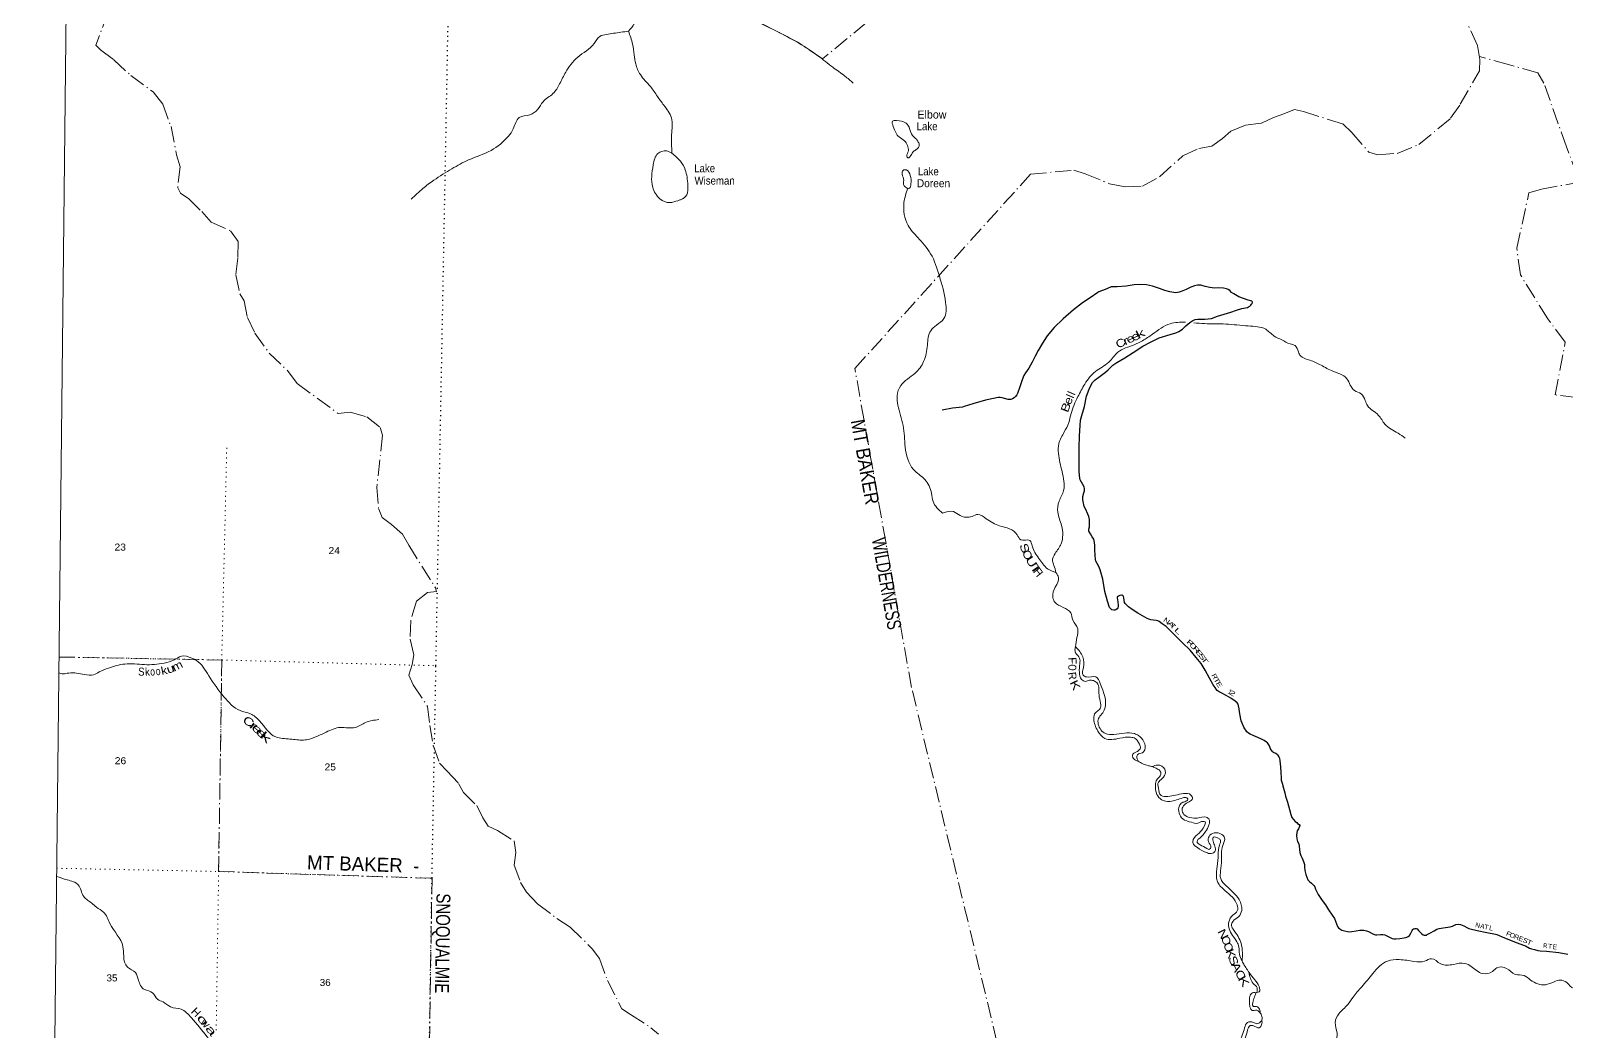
# Model space of a CAD drawing. Header units: feet. Extents: x -244583 to 4, y 367440 to 553773.
# Drawn here: x -244583 to -206199, y 423577 to 448582 of the extents above; entities that cross this region are included whole.
import ezdxf
from ezdxf.enums import TextEntityAlignment as Align

# ---------------------------------------------------------------- set-up
doc = ezdxf.new("R2010")
doc.units = ezdxf.units.FT
doc.header["$LTSCALE"] = 80
doc.linetypes.add('DOT_DASHED', pattern=[7.7, 5, -1.2, 0.3, -1.2])
doc.linetypes.add('DOTTED', pattern=[1.5, 0.3, -1.2])
for name, color, linetype, lineweight in [('29', 7, 'Continuous', 25), ('39', 7, 'Continuous', 13), ('4', 7, 'Continuous', 13), ('44', 7, 'DOT_DASHED', 13), ('6', 7, 'DOTTED', 25), ('7', 7, 'DOTTED', 13)]:
    doc.layers.add(name, color=color, linetype=linetype, lineweight=lineweight)
doc.layers.add('30', color=7, linetype='Continuous')
doc.layers.add('41', color=7, linetype='Continuous')

msp = doc.modelspace()

# ---------------------------------------------------------------- linework, layer by layer
at = {"layer": '29'}
for points in [[(-215784.03, 442078.61), (-215877.47, 442044.46), (-215959.97, 442035.45), (-216011.93, 442038.59), (-216106.34, 442054.28), (-216229.98, 442089.46), (-216369.97, 442139.07), (-216540.5, 442200.47), (-216692.01, 442231.97), (-216834.51, 442240.97), (-216997.08, 442233.46), (-217202.46, 442200.69), (-217422.54, 442182.46), (-217533.54, 442183.96), (-217575.23, 442178.25), (-217595.05, 442173.46), (-217727.33, 442111.1), (-217886.06, 442054.96), (-217909.79, 442043.06), (-218102.97, 441904.57), (-218289.65, 441777.99), (-218514.25, 441610.32), (-218771.41, 441383.16), (-218997.76, 441169), (-219173.64, 440952.95), (-219295.68, 440771.32), (-219403.59, 440589.15), (-219473.58, 440448.06), (-219554.11, 440295.23), (-219634.49, 440146.44), (-219715.67, 440030.06), (-219756.64, 439963.85), (-219800.92, 439859.19), (-219856.2, 439679.09), (-219920.81, 439519.59), (-219937.55, 439483), (-219968.61, 439441.76), (-219999.74, 439409.2), (-220039.16, 439382.35), (-220082.15, 439367.77), (-220121.15, 439363.81), (-220148.91, 439366.22), (-220301.03, 439406.35), (-220347.67, 439414.81), (-220399.78, 439414.1), (-220515.82, 439392.15), (-220717.63, 439347.1), (-221034.37, 439255.76), (-221247.71, 439186.8), (-221288.21, 439177.8), (-221543.85, 439145.34), (-221798.13, 439102.26)], [(-218268.91, 436780.6), (-218272.57, 436798.01), (-218282.07, 436872.18), (-218282.3, 436915.77), (-218280.57, 436944.18), (-218255.69, 437032.17), (-218243.7, 437082.33), (-218240.07, 437130.19), (-218250, 437183.77), (-218282.11, 437243.67), (-218318.33, 437301.71), (-218352.57, 437359.7), (-218361.49, 437390.37), (-218375.15, 437564.95), (-218378.12, 437862.61), (-218377.05, 438160.12), (-218370, 438455.37), (-218354.15, 438715.89), (-218339.04, 438848.92), (-218312.36, 438967.34), (-218245.4, 439189.5), (-218191.19, 439448.58), (-218128.15, 439620.28), (-218075.05, 439729.82), (-218039.01, 439786.96), (-218010.55, 439824.32), (-217973.63, 439859.4), (-217884.33, 439922.84), (-217815.67, 439974.92), (-217715.03, 440044.83), (-217646.85, 440110.27), (-217533.53, 440221.39), (-217433.98, 440288.49), (-217235.5, 440406.54), (-217024.45, 440536.25), (-216781.91, 440697.17), (-216596.22, 440797.48), (-216371.88, 440904.43), (-216103.81, 440991.52), (-215960.77, 441032.71), (-215883.45, 441067.89), (-215795.73, 441121.64), (-215707.69, 441205.38), (-215609.63, 441286.71), (-215530.95, 441336.38), (-215473.94, 441361.9), (-215407.93, 441375.4), (-215230.47, 441371.65), (-215148.42, 441378.4), (-215063.89, 441393.74), (-214918.3, 441448.99), (-214750.66, 441499.37), (-214587.05, 441549.91), (-214441.61, 441601.12), (-214312.93, 441636.77), (-214170.27, 441667.85), (-214138.88, 441679.94), (-214112.54, 441698.07), (-214081.87, 441723.44), (-214065.37, 441744.44), (-214053.29, 441768.71), (-214044, 441800.75), (-214048.87, 441814.94), (-214062.37, 441825.44), (-214087.87, 441832.94), (-214147.21, 441851.18), (-214380.72, 441930.79), (-214469.88, 441978.67), (-214513.3, 442006.61), (-214564.56, 442040.92), (-214609.32, 442087.14), (-214648.78, 442112.91), (-214690.56, 442130.67), (-214766.81, 442145.68), (-214883.65, 442156.14), (-214988.91, 442151.99), (-215110.93, 442161.46), (-215229.92, 442193.43), (-215337.44, 442219.96), (-215418.44, 442225.96), (-215496.13, 442209.49), (-215580.33, 442174.2), (-215697.46, 442116.46), (-215784.03, 442078.61)], [(-217613.29, 434170.23), (-217665.52, 434323.56), (-217731.62, 434571.4), (-217786.84, 434877.1), (-217850.03, 435106.6), (-217886.03, 435193.6), (-217927.92, 435264.95), (-217958.04, 435322.61), (-217970.47, 435369.78), (-217977.07, 435463.14), (-217983.33, 435619.23), (-217981.56, 435720.37), (-217988.84, 435795.54), (-218012.27, 435871.31), (-218048.19, 435937.43), (-218096, 436010.07), (-218131.92, 436076.19), (-218136.56, 436102.64), (-218132.19, 436122.75), (-218119.82, 436183.01), (-218114.31, 436275.91), (-218118.89, 436369.2), (-218132.06, 436443.16), (-218156.34, 436502.17), (-218220.19, 436632.09), (-218247.57, 436690.67), (-218258.85, 436732.72), (-218268.91, 436780.6)], [(-213414.19, 430485.38), (-213463.14, 430520.78), (-213516.88, 430543.03), (-213541.84, 430564.38), (-213553.86, 430580.86), (-213590.09, 430638.89), (-213621.89, 430706.88), (-213650.2, 430760.57), (-213664.84, 430781.89), (-213689.96, 430804.74), (-213747.21, 430841.3), (-213813.63, 430876.01), (-213913.19, 430916.18), (-214024.48, 430966.92), (-214100.04, 431000.12), (-214143.37, 431027.9), (-214180.87, 431063.91), (-214211.53, 431099.44), (-214236.37, 431137.41), (-214259.1, 431178.14), (-214302.37, 431273.92), (-214321.87, 431333.93), (-214333.87, 431375.93), (-214351.87, 431465.93), (-214365.37, 431561.94), (-214373.22, 431637.85), (-214388.65, 431711.3), (-214401.37, 431747.95), (-214426.87, 431783.95), (-214479.35, 431826.03), (-214587.7, 431900.94), (-214702.42, 431968), (-214827.23, 432035.43), (-214876.89, 432059.96), (-214923.4, 432092.96), (-214954.9, 432128.96), (-214980.04, 432164.64), (-215027.85, 432237.28), (-215116.57, 432404.57), (-215222.46, 432598.81), (-215329.27, 432768.8), (-215454.93, 432921.28), (-215601.65, 433104.91), (-215790.99, 433284.07), (-215991.76, 433481.87), (-216202.16, 433692.19), (-216300.66, 433760.66), (-216375.46, 433819.53), (-216406.96, 433836.03), (-216447.46, 433846.53), (-216519.47, 433849.53), (-216587.98, 433860.5), (-216633.47, 433873.54), (-216679.77, 433892.29), (-216794.56, 433957.32), (-216907.26, 434024.3), (-217049.4, 434114.65), (-217141.76, 434184.92), (-217194.54, 434232.07), (-217224.5, 434271.06), (-217238.74, 434293.81), (-217250.82, 434348.92), (-217260.8, 434405.97), (-217268, 434443.57), (-217275.5, 434458.57), (-217286.63, 434471.71), (-217301, 434478.07), (-217318.7, 434478.98), (-217359.51, 434467.57), (-217392.51, 434454.07), (-217417.49, 434432.09), (-217424.01, 434422.57), (-217424.68, 434402), (-217418.01, 434367.07), (-217404.67, 434235.27), (-217400.28, 434190.57), (-217407.48, 434160.48), (-217424.54, 434136.83), (-217457.82, 434111.77), (-217482.51, 434101.55), (-217512.85, 434099.67), (-217556.8, 434113.46), (-217586.47, 434130.77), (-217602.52, 434151.05), (-217613.29, 434170.23)], [(-213414.19, 430485.38), (-213380.39, 430434.7), (-213368.79, 430403.36), (-213357.87, 430334.52), (-213344.26, 430182.9), (-213335.59, 430045.09), (-213326.82, 429911.33), (-213322.29, 429850.51), (-213304.56, 429773.83), (-213269.12, 429655.6), (-213237.24, 429534.78), (-213214.54, 429455.91), (-213169.91, 429301.03), (-213118.31, 429119.05), (-213085.05, 428994.8), (-213058.6, 428921.3), (-213021.59, 428865.75), (-212976.25, 428820.12), (-212938.58, 428790.85), (-212914.84, 428770.03), (-212873.36, 428740.53), (-212863.35, 428722.18), (-212866.12, 428698.01), (-212893.85, 428640.01), (-212923.45, 428588.14), (-212938.41, 428543.68), (-212942.56, 428471.25), (-212934.49, 428390.12), (-212918.03, 428320.91), (-212885.22, 428259.4), (-212876.59, 428200.51), (-212868.57, 428117.35), (-212856.26, 428044.2), (-212833.79, 427972.82), (-212801.18, 427903.22), (-212766.95, 427817.39), (-212744.44, 427748.03), (-212742.23, 427675.14), (-212731.55, 427591.12), (-212711.54, 427497.7), (-212687.82, 427426.93), (-212657.07, 427363.44), (-212621.73, 427322.1), (-212564.27, 427276.16), (-212508.01, 427222.44), (-212487.99, 427190.74), (-212464.63, 427125.68), (-212434.16, 427064.53), (-212397.4, 426998.87), (-212298.14, 426846.68), (-212215.94, 426739.42), (-212144.4, 426610.17), (-212048.72, 426476.28), (-211996.21, 426394.04), (-211965.83, 426328.28), (-211915.79, 426191.48), (-211894.1, 426161.45), (-211859.24, 426133.68), (-211810.69, 426106.4), (-211747.18, 426088.41), (-211667.22, 426071.37), (-211615.51, 426066.38), (-211563.72, 426069.7), (-211448.02, 426089.09), (-211356.77, 426100.99), (-211255.72, 426100.51), (-211191.78, 426091.4), (-211139.22, 426071.32), (-211031.51, 426014.02), (-210968.24, 425989.64), (-210933.2, 425984.64), (-210841.99, 425995.16), (-210786.4, 425994.65), (-210734.68, 425984.64), (-210671.16, 425956.53), (-210553.4, 425896.96), (-210509.48, 425884.54), (-210462.76, 425884.6), (-210361.45, 425894.23), (-210253.78, 425915.84), (-210184.75, 425928.29), (-210148.04, 425941.55), (-210118.94, 425973.2), (-210085.25, 426027), (-210049.14, 426096.93), (-210034.03, 426118.09), (-210015.85, 426134.55), (-209998.99, 426141.45), (-209975.2, 426143.66), (-209955.62, 426143.11), (-209928.27, 426133.56), (-209894.84, 426096.31), (-209853.86, 426053.03), (-209808.72, 426012.06), (-209772.97, 425986.89), (-209752.1, 425976.29), (-209728.78, 425975.68), (-209697.05, 425981.3), (-209673.74, 425994.55)], [(-209673.74, 425994.55), (-209591.77, 426039.06), (-209503.59, 426089.48), (-209431.93, 426126.15), (-209378.42, 426148.12), (-209330.12, 426156), (-209214.52, 426171.35), (-209102.92, 426188.82), (-209041.91, 426203.49), (-208996.76, 426230.7), (-208958.03, 426246.55), (-208896.3, 426253.22), (-208840.77, 426245.05), (-208762.85, 426214.85), (-208669.42, 426161.47), (-208639.03, 426149), (-208602.7, 426139.78), (-208428.05, 426099.25), (-208182.78, 426046.64), (-207965.42, 426001.32), (-207931.51, 425991.85), (-207743.51, 425912.33), (-207429.26, 425789.21), (-207264.76, 425729.41), (-207221.06, 425709.18), (-207117.3, 425656.03), (-207069.58, 425637.65), (-206990.9, 425618.5), (-206909.43, 425597.62), (-206856.17, 425590.88), (-206692.71, 425580.76), (-206388.45, 425542.87), (-206161.11, 425500.81)]]:
    msp.add_lwpolyline(points, dxfattribs=at)
at = {"layer": '39'}
msp.add_line((-213956.31, 424537.22), (-213937.5, 424547.02), dxfattribs=at)
for points in [[(-228538.72, 450088.82), (-228663.7, 449843.77), (-228862.12, 449553.25), (-228964.38, 449340.24), (-229172.71, 449195.6), (-229436.47, 448861.54), (-229581.37, 448635), (-229643, 448569.12)], [(-228538.72, 450088.82), (-228233.7, 449946.64), (-227934.86, 449796.45), (-227567.57, 449629.05), (-227198.21, 449465.67), (-226789.14, 449121.56), (-226409.89, 448810.28), (-226010.86, 448603.95), (-225481.55, 448326.86), (-224905.13, 447957.99), (-224533.62, 447669.09), (-224231.82, 447448.02), (-224026.29, 447274.93)], [(-229643, 448569.12), (-230011.59, 448517.96), (-230191.87, 448490.29), (-230358.35, 448440.15), (-230498.41, 448266.16), (-230909.91, 447918.11), (-231210.61, 447546.14), (-231362.56, 447254.94), (-231527.95, 447010.48), (-231777.61, 446805.74), (-231907.79, 446617.43), (-232103.85, 446482.73), (-232375.73, 446411.91), (-232519.44, 446130.7), (-232643.53, 445944.32), (-233077.31, 445592.56), (-233636.72, 445351.96), (-234054.33, 445133.54), (-234505.34, 444844.77), (-234781.3, 444638.4), (-235072.27, 444375.58)], [(-229641.58, 448570.64), (-229538.72, 448249.81), (-229496.31, 447982.01), (-229457.35, 447752.72), (-229344.19, 447485.89), (-229092.08, 447186.63), (-228917.97, 446941.15), (-228757.6, 446722.2), (-228566.41, 446403.6), (-228562.73, 445980.54), (-228553.48, 445525.01)], [(-222435.08, 445860.71), (-222568.23, 446008.43), (-222655.96, 446220.23), (-222719.69, 446281.9), (-222939.15, 446335.78), (-223038.37, 446323.09), (-223022.25, 446187.24), (-222876.67, 445926), (-222738.7, 445828.82), (-222667.68, 445714.41), (-222645.47, 445580.5), (-222681.84, 445447.46), (-222660.26, 445404.64), (-222605.31, 445430.13), (-222534.83, 445546.47), (-222455.11, 445605.99), (-222372.36, 445732.27), (-222385.82, 445777), (-222435.08, 445860.71)], [(-228553.48, 445525.01), (-228692.12, 445577.68), (-228905.32, 445512.05), (-229022.8, 445228.43), (-229033.33, 444667.95), (-228855.8, 444381.94), (-228608.69, 444285.15), (-228409.89, 444334.8), (-228336.78, 444358), (-228185.42, 444477.18), (-228157.43, 444723.68), (-228222.3, 445109.2), (-228340.33, 445321.46), (-228439.85, 445422.12), (-228553.48, 445525.01)], [(-222662.9, 444638.84), (-222765.4, 444736.28), (-222761.78, 444841.47), (-222799.79, 444999.91), (-222778.17, 445092.68), (-222693.16, 445101.54), (-222596.25, 444962.46), (-222579.24, 444751.71), (-222619.2, 444649.09), (-222667.87, 444637.67)], [(-222664.64, 444638.43), (-222754.04, 444286.79), (-222653.57, 443716.55), (-222411.59, 443415.42), (-222088.34, 443009.85), (-221870.41, 442456.08), (-221712.79, 441789.87), (-221755.28, 441387.73), (-221939.64, 441224.52), (-222087.3, 441083.02), (-222169.55, 440723.99), (-222262.67, 440314.51), (-222477.28, 440022.22), (-222835.63, 439713.86), (-222926.48, 439454.12), (-222907.72, 439225.13), (-222776.03, 438715.15), (-222723.56, 438178.02), (-222517.84, 437618.36), (-222232.73, 437363.13), (-222068.14, 437022.67), (-222028.88, 436813.62), (-221790.72, 436526.71)], [(-215718.98, 441298.22), (-216100.63, 441260.8), (-216541.14, 440998.19), (-216794.2, 440836), (-216999.87, 440733.83), (-217406.88, 440547.63), (-217635.03, 440296.02), (-217969.95, 440066.24), (-218233.39, 439752.41), (-218407.94, 439437.25), (-218578.05, 439014.76), (-218636.08, 438786.92), (-218746.7, 438555.82), (-218884.54, 438262.38), (-218894.32, 438017.62), (-218804.16, 437566.96), (-218764.91, 437090.74), (-218876.08, 436823.21), (-218910.6, 436546.45), (-218816.61, 436215.14), (-218827.6, 435757.89), (-218976.76, 435517.24), (-219042.22, 435332.01), (-219007.54, 435220.18), (-218957.75, 435039.3)], [(-213312.89, 440859.51), (-213500.37, 440950.76), (-213712.02, 441119.89), (-214147.27, 441203.3), (-214710.36, 441252.19), (-215241.72, 441262.14), (-215512.45, 441282.6)], [(-213312.89, 440859.51), (-213098.78, 440754.47), (-212978.08, 440713.05), (-212894.81, 440554.64), (-212839.26, 440453.08), (-212644.38, 440358.48), (-212364.93, 440242.98), (-212071.71, 440088.94), (-211684.14, 439881.56), (-211495.16, 439590.85), (-211330.43, 439508.63), (-211223.06, 439337.89), (-211167.74, 439212.06), (-210897.5, 438977.32), (-210732.15, 438747.46), (-210405.3, 438522.38), (-210222.8, 438399.56)], [(-221790.72, 436526.71), (-221517.32, 436565.13), (-221347.08, 436463.41), (-221052.31, 436444.84), (-220908.06, 436495.31), (-220697.5, 436386.92), (-220366.74, 436209.95), (-220117.28, 436135.38), (-219927.55, 435986.83), (-219836.51, 435859.98), (-219608.41, 435842.41), (-219551.88, 435705.96), (-219382.79, 435395.79), (-219164.44, 435135.49), (-218957.75, 435039.3)], [(-218957.75, 435039.3), (-218888.85, 434918.86), (-218971.33, 434677.21), (-219037.69, 434433.31), (-218985.07, 434305.01), (-218587.05, 434031.91), (-218533.22, 433850.97), (-218411.18, 433636.63), (-218432.74, 433414.32), (-218466.46, 433190.16)], [(-216903.31, 430327.2), (-217017.43, 430397.72), (-217036.07, 430501.22), (-216972.79, 430542.78), (-216872.71, 430612.13), (-216843.69, 430660.27), (-216870.59, 430751.75), (-216979.57, 430895.05), (-217088.21, 430927.03), (-217359.41, 430900.72), (-217737.39, 430896.25), (-217908.39, 431080.96), (-218008.81, 431388.07), (-217968.12, 431539.26), (-217867.85, 431620.75), (-217833.84, 431731.56), (-217873.32, 431926.45), (-217934.49, 432289.65), (-218016.59, 432339.45), (-218113.45, 432348.99), (-218218.94, 432322.23), (-218315.28, 432366.18), (-218371.05, 432553.21), (-218361.85, 432759.52), (-218363.68, 432905.27), (-218464.79, 433034.29), (-218479.44, 433133.68), (-218466.46, 433190.16)], [(-218466.46, 433190.16), (-218284.42, 432934.45), (-218268.43, 432656.93), (-218277.22, 432476.93), (-218195.06, 432431.17), (-217958.51, 432437.76), (-217847.92, 432268.12), (-217736.19, 431641.05), (-217806.94, 431506.5), (-217893.58, 431390.4), (-217897.72, 431250.81), (-217717.4, 431015.36), (-217511.56, 430996.1), (-216993.92, 431014.68), (-216893.57, 430968.66), (-216737.31, 430612.13), (-216795.05, 430536.08), (-216917.02, 430489.33), (-216933.8, 430449.1), (-216920.85, 430369.97), (-216903.31, 430327.2)], [(-235884.26, 431365.54), (-236212.77, 431291.52), (-236469.29, 431167.84), (-236839.1, 431169.31), (-237196.51, 431055.23), (-237611.42, 430881.29), (-237763.39, 430855.23), (-238102.52, 430880.53), (-238459.44, 430932.41), (-238863.57, 431335.14), (-239091.32, 431508.56), (-239350.76, 431591.36), (-239751.74, 431935.35), (-240133.76, 432463.24), (-240443.21, 432846.34), (-240559.53, 432904.75), (-240815.49, 432951.07), (-240996.69, 432862.7), (-241246.56, 432777.37), (-241740.23, 432740.22), (-242233.1, 432755.67), (-242634.79, 432654.4), (-242870.7, 432556.73), (-243011.22, 432485.96), (-243237.48, 432491.36), (-243630.98, 432529.62), (-243778.81, 432509.57), (-243882.73, 432533.08)], [(-216903.31, 430327.2), (-216787.08, 430262.73), (-216644.33, 430214.04), (-216545.67, 430190.31)], [(-216545.67, 430190.31), (-216415.71, 430230.87), (-216237.4, 430129.03), (-216241.91, 429965.16), (-216354.91, 429843.39), (-216395.99, 429799.47), (-216392.11, 429655.71), (-216328.27, 429468.56), (-216162.93, 429443.82), (-215767.74, 429516.86), (-215580.32, 429481.68), (-215545.28, 429394.12), (-215623.31, 429312.3), (-215749.84, 429231.21), (-215804.1, 429118.68), (-215755.4, 428998.54), (-215607.05, 428919.41), (-215415.26, 428906.43), (-215198.67, 428929.51), (-215124.81, 428869.71), (-215130.91, 428734.2), (-215216.3, 428567.48), (-215362.24, 428405.72), (-215419.67, 428349.91), (-215424.51, 428297.36), (-215350.65, 428237.56), (-215184.33, 428144), (-215113.89, 428124.73), (-215080.86, 428170.79), (-215141.31, 428315.39), (-215129.21, 428446.77), (-215000.57, 428533.9), (-214811.14, 428498.69), (-214741.71, 428412.65), (-214787.06, 428221.05), (-214818.39, 428021.14), (-214816.99, 427847.06), (-214839.11, 427588.33), (-214838.05, 427391.99), (-214699.35, 427209.78), (-214377.17, 426866.97), (-214312.53, 426598.84), (-214391.74, 426440.13), (-214528.86, 426326.81), (-214566.89, 426218.09), (-214510.05, 426101.87), (-214328.99, 425781.41), (-214294.29, 425538.01), (-214301.44, 425333.7)], [(-214301.44, 425333.7), (-214371.56, 425506.78), (-214381.01, 425683.01), (-214433.6, 425813.33), (-214628.7, 426140.08), (-214634.2, 426310.17), (-214532.62, 426478.67), (-214421.85, 426586.31), (-214427.66, 426736.17), (-214544.01, 426926.13), (-214735.39, 427099), (-214910.21, 427297.94), (-214944.31, 427448.22), (-214922.37, 427694.81), (-214901.66, 427994.05), (-214867.76, 428230.35), (-214843.66, 428353.45), (-214897.44, 428404.85), (-215022.46, 428422.91), (-215025.87, 428331.88), (-214985.43, 428199.72), (-214981.31, 428072.15), (-215073.06, 428018.87), (-215202, 428045.09), (-215420.45, 428165.74), (-215531.72, 428290.86), (-215522.41, 428371.68), (-215378.55, 428529.43), (-215244.45, 428709.58), (-215228.8, 428808.52), (-215281.12, 428823.47), (-215413.19, 428776.87), (-215570.48, 428799.45), (-215785.44, 428883.62), (-215878.19, 429030.73), (-215869.36, 429212.76), (-215811.62, 429288.8), (-215705.97, 429325.68), (-215660.63, 429383.7), (-215682.48, 429408.31), (-215783.51, 429409.82), (-215941.9, 429359.56), (-216110.25, 429319.58), (-216313.67, 429365.12), (-216430.88, 429498.42), (-216467.78, 429729.71), (-216433.4, 429864.8), (-216351.13, 429958.7), (-216337.63, 430049.57), (-216399.19, 430121.33), (-216449.3, 430148.39), (-216545.67, 430190.31)], [(-213500.72, 421519.95), (-213338.18, 421694.52), (-213320.21, 421886.49), (-213405.65, 422028.74), (-213412.09, 422200.69), (-213284.14, 422284.59), (-213159.98, 422394.81), (-213130.32, 422542.2), (-213165.52, 422661.79), (-213081.83, 422760.21), (-212890.16, 422752.59), (-212805.88, 422913.69), (-212743.86, 423068.91), (-212485.55, 423064.8), (-212093.27, 423140.5), (-211930.1, 423533.52), (-211976.04, 423796.79), (-211887.22, 424010.43), (-211662.98, 424245.22), (-211530.01, 424432.22), (-211311.61, 424689.31), (-211031.91, 425024.76), (-210665.69, 425333.23), (-210372.7, 425367.27), (-210005.78, 425323.86), (-209739.3, 425329.8), (-209571.2, 425391.13), (-209338.3, 425261.84), (-209019.52, 425249.16), (-208734.71, 425273.15), (-208573.98, 425195), (-208295.08, 425020.86), (-208042.29, 425073.41), (-207934.47, 425163.55), (-207692.4, 425149.46), (-207475.84, 425000.08), (-207254.12, 424967.96), (-207089.69, 424855.4), (-206721.44, 424739.18), (-206504.76, 424814.28), (-206348.94, 424857.51), (-206188.06, 424795.54), (-206019.9, 424650.6), (-205839.72, 424707.79), (-205690.07, 424738.94), (-205593.64, 424691.65), (-205501.28, 424640.34), (-205357.2, 424722.09), (-205237.78, 424757.53), (-205036.48, 424701.3), (-204723.68, 424696.75), (-204450.25, 424585.34), (-204070.67, 424386.12), (-203816.23, 424400.24), (-203578.72, 424331.58), (-203292.5, 424503.19), (-203006.83, 424618.17), (-202722.03, 424640.14), (-202464.03, 424603.67), (-202132.82, 424625.27), (-201737.51, 424808.12), (-201623.01, 424962.91), (-201534.75, 425117.91), (-201427.44, 425153.45), (-201168.15, 425040.13), (-200955.32, 425135.48), (-200803.92, 425350.63), (-200667.57, 425468.85), (-200488.05, 425457.29), (-200269.01, 425568.76), (-200040.71, 425593.21), (-199879.09, 425822.44), (-199697.38, 426253.74), (-199500.89, 426329), (-199245.39, 426454.34), (-198998.5, 426523.12), (-198802.93, 426713.66), (-198616.28, 426815.28), (-198502.95, 426846.72), (-198422.17, 427064.48), (-198305.43, 427455.85), (-198281.37, 427651.82)], [(-243940.35, 427446.96), (-243671.54, 427361.51), (-243394.11, 427235.45), (-243259.04, 426948.06), (-243057.52, 426777.06), (-242937.8, 426676.1), (-242761.78, 426556.08), (-242604.45, 426270.38), (-242277.72, 425694.74), (-242259.06, 425459.68), (-242166.25, 425183.04), (-241962.23, 425044.39), (-241890.33, 424855.08), (-241740.28, 424622.11), (-241535.42, 424538.1), (-241412.55, 424378.39), (-241276.14, 424311.59), (-241086.07, 424185.29), (-240826.23, 424128.79), (-240566.79, 423912.4), (-240179.81, 423445.16), (-240033.77, 423214.27), (-239902.92, 422914.79), (-239738.23, 422713.99), (-239660.89, 422350.54), (-239765.49, 421983.74), (-239825.79, 421606.16), (-239792.02, 421168.48), (-239727.99, 420993.47), (-239615.84, 420659.86), (-239431.51, 420288.75), (-239268.66, 420100.11), (-239059.52, 420032.22), (-238829.51, 419607.81), (-238811.89, 419437.53), (-238928.97, 419180.21), (-238853.46, 418962.52), (-238709.37, 418869.29), (-238603.92, 418760.45), (-238566.09, 418589.87), (-238483.21, 418325.52), (-238375.64, 418222.71), (-238254.26, 418231.02), (-238022.24, 418205.29), (-237854.17, 417828.35), (-237679.96, 417588.94), (-237496.58, 417288.68), (-237364.3, 417215.87), (-237215.1, 417059.82), (-237148.25, 416937.39), (-236843.11, 416669.72), (-236737.72, 416556.82), (-236667.39, 416264.32), (-236549.48, 416043.98), (-236418.23, 415770.8), (-236304.25, 415425.03), (-236194.45, 415202.78), (-236175.08, 415014.26), (-236056.02, 414846.93), (-235997.27, 414707.43)], [(-214301.44, 425333.7), (-214248.48, 425227.66), (-214169.45, 425109.09), (-214129.99, 425045.76)], [(-214129.99, 425045.76), (-213987.22, 424865.52), (-213876.63, 424695.88), (-213876.64, 424562.3), (-213937.5, 424547.02)], [(-213937.5, 424547.02), (-213927.66, 424662.24), (-214025, 424772.98), (-214095.77, 424903.57), (-214129.99, 425045.76)], [(-213848.35, 424029.58), (-213904.06, 424087.08), (-213964.37, 424108.22), (-214035.33, 424093.09), (-214095.06, 424152.67), (-214117.33, 424282.54), (-214067.2, 424522.64), (-214018.38, 424544.18), (-213955.83, 424537.17)], [(-213955.83, 424537.17), (-214006.54, 424392.2), (-214040.92, 424257.11), (-214029.57, 424206.34), (-213944.83, 424196.98), (-213869.1, 424127.04), (-213848.35, 424029.58)], [(-213808.41, 423865.04), (-213851.82, 423800.92), (-213884.49, 423779.15), (-213931.18, 423765.68), (-214025.65, 423799.47), (-214167.14, 423797.53), (-214241.94, 423663.05), (-214297.24, 423481.71), (-214395.36, 423274.71), (-214396.2, 423086.5), (-214243.57, 423023.5), (-213946.65, 423012.99), (-213844.16, 422975.03), (-213903.13, 422818.04), (-214050.07, 422457.95), (-214080.39, 422191.24), (-214000.32, 422007.89), (-213784.75, 421830.61), (-213711.62, 421722.24), (-213813, 421434.33), (-213877.67, 421168.13), (-213893.87, 421032.77), (-213923.28, 420826.77), (-213984, 420554.44), (-213996.88, 420105.31), (-213912.32, 419818.67), (-213753.69, 419617.95), (-213521, 419340.87)], [(-213520.1, 419457.87), (-213662.89, 419608.5), (-213825.5, 419813.33), (-213916.03, 420106.13), (-213901.62, 420522.85), (-213848.37, 420702.19), (-213731.18, 420834.02), (-213699.06, 420952.95), (-213739.45, 421220.72), (-213737.08, 421376.53), (-213655.43, 421563.54), (-213636.53, 421743.39), (-213707.48, 421861.84), (-213950.78, 422075.96), (-214023.76, 422194.44), (-213961.35, 422444.48), (-213868.3, 422716.32), (-213759.42, 422965.67), (-213795.54, 423115.98), (-214011.08, 423161.7), (-214171.41, 423117.55), (-214284.4, 423129.35), (-214317.06, 423241.16), (-214227.66, 423405.79), (-214163.94, 423609.26), (-214103.68, 423717.65), (-214030.92, 423718.59), (-213872.07, 423665.62), (-213814.3, 423743.69), (-213808.41, 423865.04)], [(-213848.35, 424029.58), (-213814.8, 423976.45), (-213803.54, 423919.61), (-213808.41, 423865.04)]]:
    msp.add_spline(points, degree=3, dxfattribs=at)
at = {"layer": '4'}
msp.add_lwpolyline([(-242556.67, 552939.06), (-212238.1, 552626.27), (-181919.12, 552355.18), (-151599.78, 552125.8), (-121280.17, 551938.12), (-90960.33, 551792.15), (-60640.31, 551687.89), (-30320.19, 551625.32), (0, 551604.47), (0, 367439.54), (-30573.52, 367460.57), (-61146.96, 367523.64), (-91720.3, 367628.79), (-122293.46, 367775.97), (-152866.39, 367965.22), (-183439.04, 368196.52), (-214011.33, 368469.88), (-244583.22, 368785.28)], close=True, dxfattribs=at)
msp.add_lwpolyline([(-242556.67, 552939.06), (-212238.1, 552626.27), (-181919.12, 552355.18), (-151599.78, 552125.8), (-121280.17, 551938.12), (-90960.33, 551792.15), (-60640.31, 551687.89), (-30320.19, 551625.32), (0, 551604.47), (0, 367439.54), (-30573.52, 367460.57), (-61146.96, 367523.64), (-91720.3, 367628.79), (-122293.46, 367775.97), (-152866.39, 367965.22), (-183439.04, 368196.52), (-214011.33, 368469.88), (-244583.22, 368785.28)], close=True, dxfattribs=at)
at = {"layer": '44'}
for points in [[(-213259.91, 446507.68), (-212995.2, 446610.95), (-212764.73, 446561.54), (-211785.28, 446251.19), (-211561.98, 446037.85), (-211132.48, 445544.64), (-210911.22, 445476.97), (-210427.88, 445517.09), (-209887.52, 445736.49), (-209090.62, 446393.48), (-208849.45, 446742.27), (-208369.22, 447579.45), (-208359.28, 447860.5), (-208421.06, 448213.31), (-211572.07, 455238.1)], [(-222268.83, 449947.18), (-224790.02, 447881.04), (-225408.79, 448296.67), (-226394.5, 448804.54)], [(-242434.58, 449617.49), (-242957.56, 448222.35), (-242837.02, 448106.54), (-242503.21, 447856.32), (-242083.28, 447464.15), (-241522.2, 447051.13), (-241283.48, 446746.73), (-241076.2, 446185.62), (-240938.19, 445481.23), (-240850.78, 445183.55), (-240909.69, 444658), (-240841.71, 444522.2), (-240632.51, 444379.71), (-240309.09, 444062.8), (-240076.23, 443800.89), (-239586.91, 443580.31), (-239394.41, 443316.56), (-239402.4, 442893.92), (-239456.77, 442479.57), (-239351.99, 442009.92), (-239245.86, 441831.49), (-239165.05, 441412.5), (-238979.19, 441021.37), (-238620.28, 440526.33), (-238164.23, 440089.51), (-237919.56, 439762.83), (-236899.94, 439018.15), (-236595.09, 439053.2), (-236179.98, 438930.03), (-235844.2, 438669.69), (-235786.59, 438471.24), (-235933.85, 437163.42), (-235883.88, 436621.21), (-235794.02, 436414.53), (-235560.73, 436245.65), (-235287.45, 435997.71), (-235135.36, 435722), (-234464.27, 434659.32), (-234436.45, 434564.15), (-234668.61, 434540.91), (-234937.98, 434323.68), (-235081.43, 433845.01), (-235097.72, 433373.87), (-235002.67, 432981.12), (-235048.15, 432744.7), (-235132.12, 432474.07), (-235020.24, 432230.9), (-234661.53, 431691.37), (-234609.22, 431217.9), (-234518.78, 430699.78), (-234365.34, 430280.47), (-234174.57, 430079.42), (-233887.43, 429772.77), (-233765.39, 429543.71), (-233433.93, 429220.69)], [(-200920.93, 438118.15), (-201611.23, 438695.28), (-202273.76, 438973.16), (-206474.58, 439482.65), (-206225.78, 440801.74), (-206662.33, 441381.11), (-207343.8, 442479.32), (-207437.28, 443148.3), (-207133.68, 444527.14), (-206819.9, 444622.25), (-206001.85, 444773.16), (-205916.94, 444948.07), (-206194.81, 445677.98), (-206757.69, 447272.23), (-206909.24, 447533.61), (-207622.49, 447728.98), (-208372.63, 447936.74)], [(-220142.82, 422116.16), (-222564.44, 432165.85), (-223982.65, 440140.21), (-219589.7, 444996.76), (-218509.7, 445097.16), (-218223.58, 445006.91), (-217617.36, 444757.51), (-217222.22, 444678.92), (-216794.37, 444695.23), (-216371.54, 444934.03), (-215788.03, 445451.2), (-215383.6, 445639.52), (-215060.48, 445696.74), (-214791.24, 445885.66), (-214584.55, 446074.85), (-214220.68, 446218.85), (-213816.86, 446273.7), (-213517.57, 446413.94), (-213259.91, 446507.68)], [(-243877.33, 432930.39), (-239807.88, 432855.35), (-239885.2, 427570.47), (-234552.06, 427400.45), (-234634.89, 421978.46), (-234332.56, 421975.93), (-234309.53, 421975), (-233634.87, 421966.25), (-229643.66, 421913.96), (-229641.68, 421909.9), (-229812.55, 414642.31)], [(-233433.93, 429220.69), (-233277.96, 428912.6), (-233145.74, 428703.72), (-232916.22, 428591.48), (-232501.72, 428336.85), (-232456.64, 428047.46), (-232494.43, 427728.09), (-232337, 427296.63), (-232192.82, 427057.36), (-231911.69, 426758.83), (-231431.08, 426398.75), (-231097.12, 426182.91), (-230548.74, 425640.52), (-230364.21, 425399.04), (-230166.98, 424848.09), (-229807.02, 424138.68), (-229587.74, 423996.14), (-229080.76, 423666.29), (-228891.81, 423507.71)]]:
    msp.add_lwpolyline(points, dxfattribs=at)
at = {"layer": '6'}
msp.add_lwpolyline([(-234634.89, 421978.46), (-234552.06, 427400.45), (-234453.19, 432712.38), (-234048.04, 454194.72)], dxfattribs=at)
at = {"layer": '7'}
for points in [[(-239945.57, 423602.44), (-239885.2, 427570.47), (-239807.88, 432855.35), (-239682.9, 438196.46)], [(-243877.33, 432930.39), (-239807.88, 432855.35), (-234453.19, 432712.38)], [(-243935.42, 427651.35), (-239885.2, 427570.47), (-234552.06, 427400.45)]]:
    msp.add_lwpolyline(points, dxfattribs=at)

# ---------------------------------------------------------------- texts
at = {"layer": '30'}
for s, rotation, width, p in [('N', 325.196, 1.35, (-216219.63, 433789.58)), ('A', 319.412, 1.7, (-216115.56, 433699.41)), ('L', 313.162, 2, (-215949.59, 433536.14)), ('F', 316.582, 1.9, (-215640.07, 433237.64)), ('O', 312.693, 1.5, (-215569.76, 433162.9)), ('R', 310.575, 1.55, (-215494.02, 433079.7)), ('E', 308.625, 1.6, (-215420.3, 432988.55)), ('S', 309.492, 1.6, (-215345.68, 432898.77)), ('T', 306.701, 1.75, (-215284.19, 432808.58)), ('R', 297.939, 1.2, (-215041.85, 432414.99)), ('T', 300.171, 1.55, (-214986.75, 432312.68)), ('E', 300.328, 1.35, (-214926.5, 432211.74)), ('1', 329.691, 0.8, (-214634.78, 432009.54)), ('2', 329.691, 1.55, (-214571.16, 431972.36)), ('N', 346.935, 0.9, (-208424.79, 426170.36)), ('T', 347.894, 1.1, (-208208.06, 426123.65)), ('F', 338.605, 1.2, (-207661.91, 425955.55)), ('R', 338.605, 1.05, (-207457.99, 425875.43)), ('E', 337.706, 1.15, (-207351.04, 425833.08)), ('S', 336.346, 1.2, (-207243.79, 425790.15)), ('T', 336.766, 1.35, (-207142.28, 425742.23)), ('R', 356.457, 0.7, (-206727.97, 425653.08)), ('T', 354.203, 0.95, (-206610.61, 425640.84)), ('E', 352.901, 0.85, (-206491.37, 425626.22))]:
    msp.add_text(s, height=120, rotation=rotation, dxfattribs=dict(at, width=width)).set_placement(p, align=Align.CENTER)
for s, rotation, p in [('T', 315.011, (-216068.93, 433657.99)), ('A', 347.894, (-208305.98, 426144.67)), ('L', 348.222, (-208090.91, 426098.98)), ('O', 338.605, (-207567.19, 425917.99))]:
    msp.add_text(s, height=120, rotation=rotation, dxfattribs=at).set_placement(p, align=Align.CENTER)
at = {"layer": '41'}
msp.add_text('Elbow', height=200, dxfattribs=at).set_placement((-222420.23, 446386.73))
for s, width, p in [('Lake', 0.9, (-222437.91, 446094.88)), ('Wiseman', 0.9, (-227989.58, 444735.15)), ('Lake', 0.9, (-227998.41, 445044.68)), ('Lake', 0.9, (-222406.97, 444967.3)), ('Doreen', 0.95, (-222433.48, 444671.04))]:
    msp.add_text(s, height=200, dxfattribs=dict(at, width=width)).set_placement(p)
for s, rotation, width, p in [('k', 27.291, 1.6, (-216800.71, 440922.66)), ('C', 24.941, 1.2, (-217301.54, 440684.84)), ('r', 24.225, 1.45, (-217173.37, 440743.05)), ('e', 24.225, 1.3, (-217060.13, 440795.75)), ('e', 25.542, 1.35, (-216928.76, 440855.23)), ('B', 69.533, 1.35, (-218617.96, 439136.61)), ('e', 69.533, 1.2, (-218556.54, 439302.6)), ('S', 291.925, 1.35, (-219830.33, 435615.13)), ('O', 297.663, 1.2, (-219756.01, 435435.32)), ('U', 302.524, 1.45, (-219655.38, 435255.11)), ('T', 304.938, 1.85, (-219541.4, 435076.79)), ('S', 358.719, 0.9, (-241819.98, 432464.6)), ('k', 2.574, 0.9, (-241660.21, 432461.55)), ('o', 4.111, 0.8, (-241530.38, 432467.63)), ('o', 5.111, 0.8, (-241389.85, 432477.56)), ('k', 11.653, 1.15, (-241229.53, 432494.55)), ('u', 18.686, 1.3, (-241058.48, 432542.91)), ('m', 26.444, 1.2, (-240876.42, 432623.93)), ('O', 267.339, 0.75, (-218646.18, 432672.97)), ('F', 272.183, 1.1, (-218641.12, 432832.71)), ('K', 295.076, 1.4, (-218563.96, 432185.5)), ('C', 326.601, 1.4, (-239192.05, 431235.05)), ('r', 323.475, 1.9, (-239072.56, 431136.24)), ('e', 319.574, 1.85, (-238981.64, 431052.43)), ('e', 317.85, 1.9, (-238878.02, 430950.97)), ('k', 317.538, 2.15, (-238776.95, 430853.43)), ('N', 296.819, 1.3, (-214866.88, 425960.18)), ('O', 295.935, 1.15, (-214789.6, 425802.03)), ('O', 294.648, 1.15, (-214732.19, 425636.88)), ('K', 292.116, 1.3, (-214678.35, 425477.97)), ('S', 292.054, 1.35, (-214608.77, 425304.73)), ('A', 295.024, 1.35, (-214533.4, 425136.39)), ('C', 301.383, 1.35, (-214425.46, 424932.06)), ('K', 301.225, 1.55, (-214347.35, 424775.76)), ('o', 311.283, 1.85, (-240359.37, 423797.4)), ('a', 306.89, 1.8, (-240150.58, 423539.47))]:
    msp.add_text(s, height=200, rotation=rotation, dxfattribs=dict(at, width=width)).set_placement(p, align=Align.CENTER)
for s, rotation, p in [('l', 66.609, (-218507.18, 439409.48)), ('l', 66.609, (-218473.71, 439483.95)), ('H', 307.904, (-219478.46, 434987.23)), ('R', 277.982, (-218642.89, 432444.49)), ('H', 314.977, (-240523.55, 423982.29)), ('w', 311.283, (-240289.88, 423715.38))]:
    msp.add_text(s, height=200, rotation=rotation, dxfattribs=at).set_placement(p, align=Align.CENTER)
at = {"layer": '44'}
for s, rotation, width, p in [('MT BAKER', 280.084, 0.9, (-224087.64, 438836.06)), ('WILDERNESS', 280.084, 0.75, (-223561.51, 435878.83)), ('SNOQUALMIE', 269.125, 0.8, (-234441.08, 427025.67))]:
    msp.add_text(s, height=350, rotation=rotation, dxfattribs=dict(at, width=width)).set_placement(p)
msp.add_text('MT BAKER  -', height=350, rotation=358.174, dxfattribs=at).set_placement((-237680.94, 427624.07))
at = {"layer": '7'}
for s, width, p in [('23', 1.1, (-242489.75, 435590.15)), ('24', 1.1, (-237139.28, 435502.78)), ('26', 1.1, (-242482.15, 430251.88)), ('25', 1.1, (-237239.56, 430094.83)), ('35', 1.05, (-242687.53, 424822.98)), ('36', 1.05, (-237358.54, 424709.2))]:
    msp.add_text(s, height=175, dxfattribs=dict(at, width=width)).set_placement(p)

doc.saveas('drawing.dxf')
